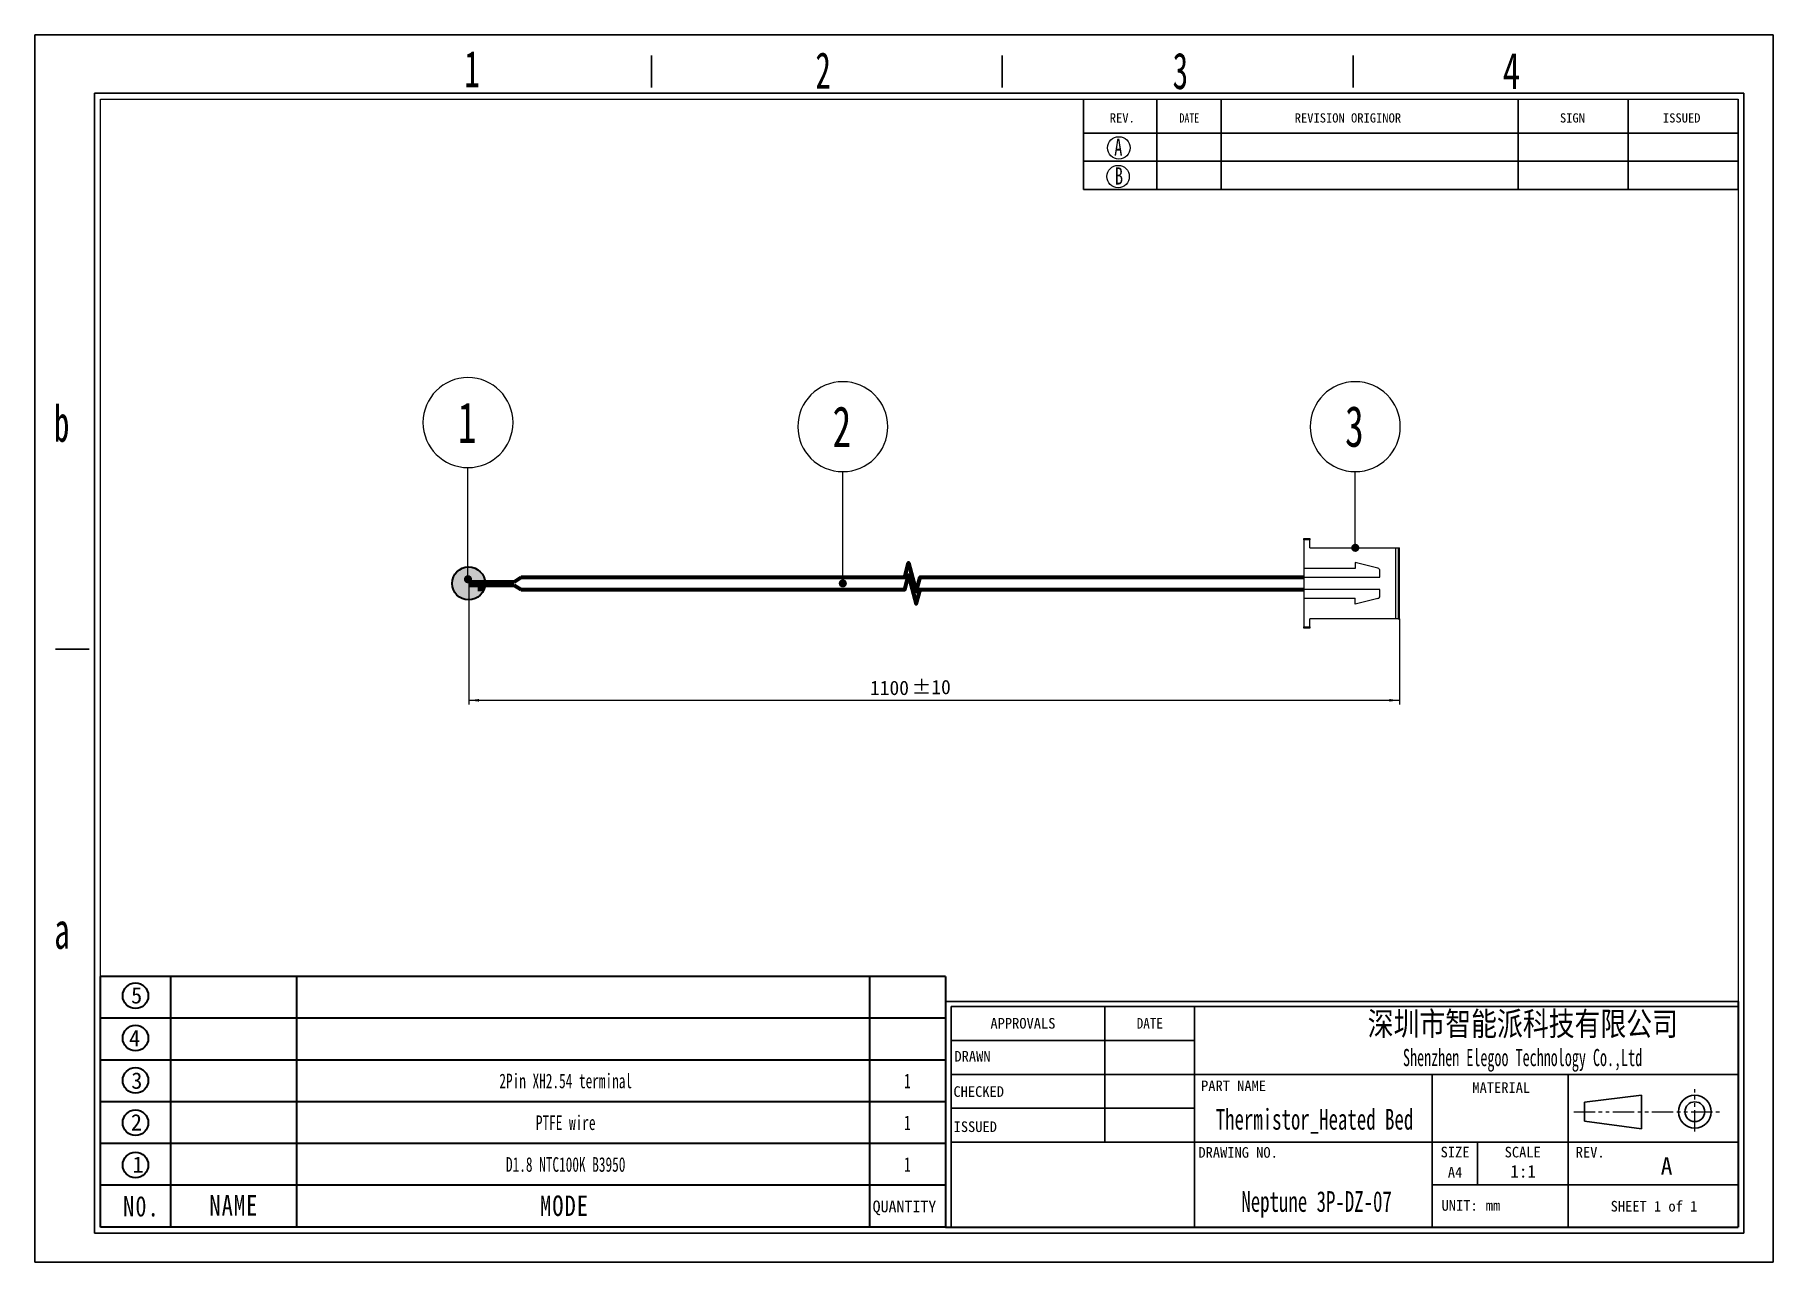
# Model space of a CAD drawing. Header units: millimetres. Extents: x 0 to 212, y 0 to 150.
import ezdxf
from ezdxf.enums import TextEntityAlignment as Align

# ---------------------------------------------------------------- set-up
doc = ezdxf.new("R2010")
doc.units = ezdxf.units.MM
doc.linetypes.add('双点画线', pattern=[22, 12, -2, 2, -2, 2, -2])
doc.linetypes.add('点画线', pattern=[18, 12, -2, 2, -2])
doc.layers.get('0').update_dxf_attribs({"lineweight": 35})
for name, color, linetype, lineweight in [('SLD-0', 179, 'Continuous', 30), ('中心线层', 1, '点画线', 18), ('尺寸线层', 3, 'Continuous', 18), ('粗实线层', 7, 'Continuous', 35), ('细实线层', 7, 'Continuous', 18)]:
    doc.layers.add(name, color=color, linetype=linetype, lineweight=lineweight)
doc.styles.add('SLDTEXTSTYLE0', font='', dxfattribs={"width": 0.7})
doc.styles.add('SLDTEXTSTYLE10', font='', dxfattribs={"width": 0.7865})
doc.styles.add('SLDTEXTSTYLE11', font='', dxfattribs={"width": 0.862222})
doc.styles.add('SLDTEXTSTYLE12', font='', dxfattribs={"width": 1.089})
doc.styles.add('SLDTEXTSTYLE13', font='', dxfattribs={"width": 0.805625})
doc.styles.add('SLDTEXTSTYLE2', font='', dxfattribs={"width": 0.469})
doc.styles.add('SLDTEXTSTYLE3', font='', dxfattribs={"width": 0.56})
doc.styles.add('SLDTEXTSTYLE4', font='', dxfattribs={"width": 0.40535})
doc.styles.add('SLDTEXTSTYLE5', font='', dxfattribs={"width": 0.7})
doc.styles.add('SLDTEXTSTYLE6', font='', dxfattribs={"width": 0.62})
doc.styles.add('SLDTEXTSTYLE7', font='', dxfattribs={"width": 0.9075})
doc.styles.add('SLDTEXTSTYLE8', font='', dxfattribs={"width": 0.484})
doc.styles.add('SLDTEXTSTYLE9', font='', dxfattribs={"width": 0.870455})
doc.styles.add('工程1', font='')
doc.styles.add('标准', font='', dxfattribs={"width": 0.667})
doc.styles.get('SLDTEXTSTYLE0').set_extended_font_data('宋体')
doc.styles.get('SLDTEXTSTYLE10').set_extended_font_data('宋体')
doc.styles.get('SLDTEXTSTYLE11').set_extended_font_data('宋体')
doc.styles.get('SLDTEXTSTYLE12').set_extended_font_data('宋体')
doc.styles.get('SLDTEXTSTYLE13').set_extended_font_data('宋体')
doc.styles.get('SLDTEXTSTYLE2').set_extended_font_data('宋体')
doc.styles.get('SLDTEXTSTYLE3').set_extended_font_data('宋体')
doc.styles.get('SLDTEXTSTYLE4').set_extended_font_data('宋体')
doc.styles.get('SLDTEXTSTYLE5').set_extended_font_data('宋体')
doc.styles.get('SLDTEXTSTYLE6').set_extended_font_data('宋体')
doc.styles.get('SLDTEXTSTYLE7').set_extended_font_data('宋体')
doc.styles.get('SLDTEXTSTYLE8').set_extended_font_data('宋体')
doc.styles.get('SLDTEXTSTYLE9').set_extended_font_data('宋体')
doc.styles.get('工程1').set_extended_font_data('宋体')
doc.styles.get('标准').set_extended_font_data('宋体')
doc.dimstyles.new('标准', dxfattribs={"dimscale": 0.5, "dimtxt": 3.5, "dimasz": 2.5, "dimexe": 1, "dimexo": 0, "dimtad": 1, "dimdsep": 46, "dimtxsty": '工程1', "dimblk": '_CAXARROW', "dimcen": 0, "dimdle": 4, "dimazin": 2, "dimtfac": 0.707107, "dimtdec": 3, "dimtmove": 2, "dimatfit": 3, "dimfxl": 1, "dimfrac": 2, "dimtolj": 1, "dimarcsym": 1})

# ---------------------------------------------------------------- blocks, each defined once
blk = doc.blocks.new('ELEGOO标题栏_1')
for p in [(133.85, 38.11), (0, 0)]:
    blk.add_line(p, (133.85, 0))
at = {"layer": 'SLD-0', "color": 0, "linetype": 'Continuous'}
for p, q in [((133.85, 38.11), (0, 38.11)), ((0, 38.11), (0, 0)), ((133.85, 37.29), (0.96, 37.29)), ((0.96, 37.29), (0.96, 0)), ((26.95, 37.29), (26.95, 14.34)), ((42.07, 37.29), (42.07, 0)), ((42.07, 31.55), (0.96, 31.55)), ((133.85, 25.81), (0.96, 25.81)), ((82.22, 25.81), (82.22, 0)), ((105.17, 0), (105.17, 25.81)), ((107.93, 21.13), (117.56, 22.32)), ((107.93, 17.89), (107.93, 21.13)), ((117.56, 16.63), (117.56, 22.32)), ((42.07, 20.08), (0.96, 20.08)), ((107.93, 17.89), (117.56, 16.63)), ((133.85, 14.34), (0.96, 14.34)), ((89.87, 14.34), (89.87, 7.17)), ((82.22, 7.17), (133.85, 7.17))]:
    blk.add_line(p, q, dxfattribs=at)
for radius in [2.77, 1.67]:
    blk.add_circle((126.54, 19.51), radius, dxfattribs=at)
at = {"layer": '中心线层', "color": 1, "linetype": '双点画线', "lineweight": 18, "ltscale": 0.3}
for p, q in [((126.54, 16.16), (126.54, 23.3)), ((106.1, 19.51), (130.7, 19.51))]:
    blk.add_line(p, q, dxfattribs=at)
at = {"layer": 'SLD-0', "color": 0}
for s, insert, char_height, width, attachment_point, style in [('{\\W1;APPROVALS}', (13.1, 35.34), 1.7927, 38.1779, 2, 'SLDTEXTSTYLE10'), ('DATE', (34.52, 35.34), 1.793, 17.8919, 2, 'SLDTEXTSTYLE7'), ('{\\W0.8;深圳市智能派科技有限公司}', (97.5, 36.37), 4, 133.1206, 2, 'SLDTEXTSTYLE0'), ('{\\W1;DRAWN}', (4.58, 29.77), 1.7927, 12.6788, 2, 'SLDTEXTSTYLE4'), ('{\\fsimsun|b1|i0|c134|p2;\\W0.6;Shenzhen Elegoo Technology Co.,Ltd}', (97.46, 30.12), 2.9104, 129.0935, 2, 'SLDTEXTSTYLE2'), ('{\\W1;CHECKED}', (5.63, 23.81), 1.7927, 17.6061, 2, 'SLDTEXTSTYLE4'), ('{\\W1;PART NAME}', (48.66, 24.78), 1.7927, 40.2352, 2, 'SLDTEXTSTYLE11'), ('{\\W1;MATERIAL}', (93.86, 24.48), 1.7927, 43.0109, 2, 'SLDTEXTSTYLE12'), ('{\\W1;ISSUED}', (5.05, 17.87), 1.7927, 14.7218, 2, 'SLDTEXTSTYLE4'), ('{\\W1;DRAWING NO.}', (49.43, 13.53), 1.7927, 46.8642, 2, 'SLDTEXTSTYLE9'), ('{\\W1;SIZE}', (86.06, 13.59), 1.793, 9.8746, 2, 'SLDTEXTSTYLE4'), ('{\\W1;SCALE}', (97.48, 13.58), 1.7927, 22.8456, 2, 'SLDTEXTSTYLE7'), ('{\\W1;REV.}', (108.87, 13.56), 1.793, 16.3741, 2, 'SLDTEXTSTYLE7'), ('{\\W1;A}', (120.78, 11.78), 2.91, 3.9348, 1, 'SLDTEXTSTYLE3'), ('{\\W1;A4}', (86.06, 10.18), 1.793, 4.9073, 2, 'SLDTEXTSTYLE4'), ('{\\W1;1:1}', (97.55, 10.49), 2.117, 7.7808, 2, 'SLDTEXTSTYLE3'), ('{\\W1;UNIT:}', (86.83, 4.57), 1.7927, 18.0042, 2, 'SLDTEXTSTYLE7'), ('{\\W1;mm}', (92.46, 4.58), 1.793, 5.0475, 2, 'SLDTEXTSTYLE8'), ('{\\W1;SHEET 1 of 1}', (119.64, 4.44), 1.7927, 47.0046, 2, 'SLDTEXTSTYLE13')]:
    blk.add_mtext(s, dxfattribs=dict(at, insert=insert, char_height=char_height, width=width, attachment_point=attachment_point, style=style))
at = {"layer": '尺寸线层', "color": 0, "style": '标准', "width": 0.667}
for tag, height, p in [('绘制者', 2, (21.79, 28.7)), ('绘图日期', 2, (34.51, 28.68)), ('审核者', 2, (21.8, 23.22)), ('审核日期', 2, (34.51, 22.95)), ('材质', 3.5, (94.1, 18.33)), ('发布者', 2, (21.79, 17.24)), ('发布日期', 2, (34.51, 17.21)), ('零件名称', 3.5, (62.32, 18.23)), ('图纸编号', 3.5, (62.68, 4.34))]:
    blk.add_attdef(tag, text='', height=height, dxfattribs=at).set_placement(p, align=Align.MIDDLE_CENTER)
blk = doc.blocks.new('更新记录栏_1')
at = {"layer": 'SLD-0', "color": 0, "linetype": 'Continuous'}
for p, q in [((-110.52, 0), (-110.52, -15.3)), ((-98.13, 0), (-98.13, -15.3)), ((-87.3, 0), (-87.3, -15.3)), ((-110.52, -5.74), (0, -5.74)), ((-110.52, -10.52), (0, -10.52)), ((-110.52, -15.3), (0, -15.3))]:
    blk.add_line(p, q, dxfattribs=at)
at = {"layer": 'SLD-0', "color": 0}
for p, q in [((-37.16, 0), (-37.16, -15.3)), ((-18.58, 0), (-18.58, -15.3))]:
    blk.add_line(p, q, dxfattribs=at)
at = {"layer": 'SLD-0', "color": 2, "lineweight": 0}
for centre in [(-104.56, -8.25), (-104.68, -13.1)]:
    blk.add_circle(centre, 1.89, dxfattribs=at)
at = {"layer": '粗实线层', "color": 0, "lineweight": 18}
for p in [(-110.52, 0), (0, -15.3)]:
    blk.add_line(p, (0, 0), dxfattribs=at)
at = {"layer": 'SLD-0', "color": 0, "attachment_point": 1, "style": 'SLDTEXTSTYLE10'}
for s, insert, char_height, width in [('{\\W1;REV.}', (-106.09, -2.41), 1.554, 12.2988), ('DATE', (-94.32, -2.41), 1.554, 13.4388), ('{\\W1;REVISION ORIGINOR}', (-74.87, -2.41), 1.5536, 57.5127), ('{\\W1;SIGN}', (-30.09, -2.41), 1.554, 12.3134), ('{\\W1;ISSUED}', (-12.7, -2.41), 1.5536, 19.59)]:
    blk.add_mtext(s, dxfattribs=dict(at, insert=insert, char_height=char_height, width=width))
at = {"layer": 'SLD-0', "color": 2, "char_height": 2.9, "attachment_point": 1, "style": 'SLDTEXTSTYLE5'}
for s, insert, width in [('A', (-105.34, -6.68), 3.5956), ('B', (-105.23, -11.54), 3.5381)]:
    blk.add_mtext(s, dxfattribs=dict(at, insert=insert, width=width))
at = {"layer": '尺寸线层', "color": 0, "style": '标准', "width": 0.667}
for tag, p in [('日期A', (-92.71, -8.13)), ('A版本更新内容', (-62.23, -8.13)), ('标记A', (-27.87, -8.13)), ('发布者A', (-9.29, -8.13)), ('日期B', (-92.71, -12.91)), ('A版本更新内容', (-62.23, -12.91)), ('标记B', (-27.87, -12.91)), ('发布者B', (-9.29, -12.91))]:
    blk.add_attdef(tag, text='', height=1.5, dxfattribs=at).set_placement(p, align=Align.MIDDLE_CENTER)
blk = doc.blocks.new('图框_1')
at = {"layer": 'SLD-0', "color": 0}
for p, q in [((0, 207.38), (293.52, 207.38)), ((0, 0), (0, 207.38)), ((293.52, 207.38), (293.52, 0)), ((293.52, 0), (0, 0))]:
    blk.add_line(p, q, dxfattribs=at)
at = {"layer": 'SLD-0', "color": 0, "linetype": 'Continuous'}
for p, q in [((104.11, 198.49), (104.11, 203.88)), ((163.36, 198.49), (163.36, 203.88)), ((222.61, 198.49), (222.61, 203.88)), ((10.1, 4.94), (10.1, 197.5)), ((10.1, 197.5), (288.58, 197.5)), ((288.58, 197.5), (288.58, 4.94)), ((9.21, 103.56), (3.48, 103.56)), ((288.58, 4.94), (10.1, 4.94))]:
    blk.add_line(p, q, dxfattribs=at)
at = {"layer": 'SLD-0', "color": 0, "lineweight": 15}
for p, q in [((11.08, 5.93), (11.08, 196.52)), ((11.08, 196.52), (287.59, 196.52)), ((287.59, 196.52), (287.59, 5.93)), ((287.59, 5.93), (11.08, 5.93))]:
    blk.add_line(p, q, dxfattribs=at)
at = {"layer": 'SLD-0', "color": 0, "char_height": 6.17, "attachment_point": 1}
for s, insert, width, style in [('1', (72.52, 204.68), 3.1728, 'SLDTEXTSTYLE6'), ('2', (131.8, 204.43), 6.4014, 'SLDTEXTSTYLE6'), ('3', (192.12, 204.37), 6.3735, 'SLDTEXTSTYLE6'), ('4', (247.85, 204.37), 7.6545, 'SLDTEXTSTYLE5'), ('b', (3.24, 144.8), 6.4386, 'SLDTEXTSTYLE6'), ('a', (3.29, 59.13), 6.3735, 'SLDTEXTSTYLE6')]:
    blk.add_mtext(s, dxfattribs=dict(at, insert=insert, width=width, style=style))
blk = doc.blocks.new('图框1_1')
at = {"layer": '粗实线层', "color": 0}
blk.add_blockref('图框_1', (0, 0), dxfattribs=at)
blk = doc.blocks.new('明细栏_1')
at = {"layer": '粗实线层', "color": 0}
for p, q in [((144.46, 42.89), (0, 42.89)), ((0, 0), (0, 42.89)), ((12, 42.89), (12, 0)), ((33.51, 42.89), (33.51, 0)), ((131.49, 42.89), (131.49, 0)), ((144.46, 42.89), (144.46, 0)), ((144.46, 35.74), (0, 35.74)), ((144.46, 28.59), (0, 28.59)), ((144.46, 21.44), (0, 21.44)), ((0, 14.3), (0, 21.44)), ((144.46, 14.3), (0, 14.3)), ((144.46, 7.17), (0, 7.17)), ((144.46, 0), (0, 0))]:
    blk.add_line(p, q, dxfattribs=at)
for centre in [(6, 39.59), (6, 32.35), (6, 25.11), (6, 17.87), (6, 10.63)]:
    blk.add_circle(centre, 2.19, dxfattribs=at)
at = {"layer": '尺寸线层', "color": 0, "char_height": 2.8, "attachment_point": 1, "line_spacing_factor": 1.15057, "style": '标准'}
for s, insert, width in [('\\T1.1;{\\fsimsun|b1|i0|c134|p2;\\W1;5}', (5.24, 41.07), 1.5173), ('\\T1.1;{\\fsimsun|b1|i0|c134|p2;\\W1;4}', (4.9, 33.74), 1.7207), ('\\T1.1;{\\fsimsun|b1|i0|c134|p2;\\W1;3}', (5.27, 26.48), 1.5173), ('\\T1.1;{\\fsimsun|b1|i0|c134|p2;\\W1;2}', (5.2, 19.34), 1.5486), ('\\T1.1;{\\fsimsun|b1|i0|c134|p2;\\W1;1}', (5.48, 12.1), 1.3013)]:
    blk.add_mtext(s, dxfattribs=dict(at, insert=insert, width=width))
at = {"layer": '尺寸线层', "color": 3, "attachment_point": 1, "line_spacing_factor": 1.15057, "style": '标准'}
for s, insert, char_height, width in [('\\T1.1;{\\fsimsun|b1|i0|c134|p2;\\W0.8;\\C0;N0.}', (3.88, 5.33), 3.5, 5.1088), ('\\T1.1;{\\fsimsun|b1|i0|c134|p2;\\W0.8;\\C0;NAME}', (18.64, 5.48), 3.5, 8.4532), ('\\T1.1;{\\fsimsun|b1|i0|c134|p2;\\W0.8;\\C0;MODE}', (75.17, 5.42), 3.5, 8.4532), ('{\\fSimSun|b1|i0|c134|p2;\\W1;\\T1;\\C0;QUANTITY}', (132.02, 4.55), 2, 11.2737)]:
    blk.add_mtext(s, dxfattribs=dict(at, insert=insert, char_height=char_height, width=width))
at = {"layer": '尺寸线层', "color": 0, "style": '标准', "width": 0.667}
for tag, p in [('名称5', (22.75, 39.31)), ('规格5', (79.55, 39.31)), ('数量5 ', (137.97, 39.31)), ('名称4', (22.75, 32.17)), ('规格4 ', (79.55, 32.17)), ('数量4', (137.97, 32.17)), ('名称3', (22.75, 25.02)), ('规格3', (79.55, 25.02)), ('数量3', (137.97, 25.02)), ('名称2', (22.75, 17.87)), ('规格2', (79.55, 17.87)), ('数量2', (137.97, 17.87)), ('名称1', (22.75, 10.73)), ('规格1', (79.55, 10.73)), ('数量1', (137.97, 10.73))]:
    blk.add_attdef(tag, text='', height=2.5, dxfattribs=at).set_placement(p, align=Align.MIDDLE_CENTER)
blk = doc.blocks.new('*X8')
at = {"layer": '细实线层', "lineweight": 18}
h = blk.add_hatch(color=0, dxfattribs=at)
edge = h.paths.add_edge_path(flags=0)
edge.add_arc((0, 0), 0.5, 0, 360)
at = {"layer": '细实线层', "color": 0}
blk.add_line((0, 0), (0, 13.66), dxfattribs=at)
for start, end in [(90, 270), (270, 90)]:
    blk.add_arc((0, 19.16), 5.5, start, end, dxfattribs=at)
at = {"layer": '细实线层', "color": 0, "lineweight": 18, "insert": (0, 19.16), "char_height": 5, "width": 3.1301, "attachment_point": 5, "line_spacing_factor": 1.15057, "style": '标准'}
blk.add_mtext('\\T1.1;2', dxfattribs=at)
blk = doc.blocks.new('*X9')
at = {"layer": '细实线层', "lineweight": 18}
h = blk.add_hatch(color=0, dxfattribs=at)
edge = h.paths.add_edge_path(flags=0)
edge.add_arc((0, 0), 0.5, 0, 360)
at = {"layer": '细实线层', "color": 0}
blk.add_line((0, 0), (0, 9.31), dxfattribs=at)
for start, end in [(90, 270), (270, 90)]:
    blk.add_arc((0, 14.81), 5.5, start, end, dxfattribs=at)
at = {"layer": '细实线层', "color": 0, "lineweight": 18, "insert": (0, 14.81), "char_height": 5, "width": 3.1301, "attachment_point": 5, "line_spacing_factor": 1.15057, "style": '标准'}
blk.add_mtext('\\T1.1;3', dxfattribs=at)
blk = doc.blocks.new('*X10')
at = {"layer": '细实线层', "lineweight": 18}
h = blk.add_hatch(color=0, dxfattribs=at)
edge = h.paths.add_edge_path(flags=0)
edge.add_arc((0, 0), 0.5, 0, 360)
at = {"layer": '细实线层', "color": 0}
blk.add_line((0, 0), (0, 13.66), dxfattribs=at)
for start, end in [(90, 270), (270, 90)]:
    blk.add_arc((0, 19.16), 5.5, start, end, dxfattribs=at)
at = {"layer": '细实线层', "color": 0, "lineweight": 18, "insert": (0, 19.16), "char_height": 5, "width": 2.8506, "attachment_point": 5, "line_spacing_factor": 1.15057, "style": '标准'}
blk.add_mtext('\\T1.1;1', dxfattribs=at)
blk = doc.blocks.new('*X12')
at = {"color": 0, "char_height": 1.75, "attachment_point": 1, "style": '工程1'}
for s, insert, width in [('1100', (102.06, 71.11), 38.4022), ('%%P10', (107.17, 71.21), 20.0223)]:
    blk.add_mtext(s, dxfattribs=dict(at, insert=insert, width=width))
blk = doc.blocks.new('*X11')
at = {"layer": '尺寸线层', "linetype": 'Continuous'}
for points in [[(53.02, 68.71), (54.27, 68.87), (54.27, 68.55)], [(166.76, 68.71), (165.51, 68.87), (165.51, 68.55)]]:
    blk.add_hatch(color=0, dxfattribs=at).paths.add_polyline_path(points, flags=0)
at = {"layer": '尺寸线层', "color": 0, "linetype": 'Continuous'}
for p, q in [((53.02, 83.21), (53.02, 68.21)), ((166.76, 78.66), (166.76, 68.21)), ((53.02, 68.71), (166.76, 68.71))]:
    blk.add_line(p, q, dxfattribs=at)
at = {"layer": '尺寸线层', "color": 0}
blk.add_blockref('*X12', (0, 0), dxfattribs=at)
blk = doc.blocks.new('_CAXARROW')
blk.add_hatch(color=0).paths.add_polyline_path([(0, 0), (-1, 0.125), (-1, -0.125)], flags=0)

msp = doc.modelspace()

# ---------------------------------------------------------------- hatches: boundary and pattern name
at = {"layer": '粗实线层'}
h = msp.add_hatch(color=0, dxfattribs=at)
edge = h.paths.add_edge_path(flags=0)
edge.add_arc((53.018, 83.008), 2.017, 174.00503, 360, ccw=False)
edge.add_arc((53.018, 83.008), 2.017, 21.82537, 174.00503, ccw=False)
edge.add_arc((53.018, 83.008), 2.017, 0, 21.82537, ccw=False)

# ---------------------------------------------------------------- linework, layer by layer
at = {"color": 7, "linetype": 'Continuous', "lineweight": 15}
for p, q in [((155.061, 88.483), (155.811, 88.483)), ((155.061, 88.333), (155.061, 88.483)), ((155.811, 88.333), (155.061, 88.333)), ((155.061, 88.333), (155.061, 84.808)), ((155.811, 88.483), (155.811, 88.333)), ((155.811, 87.358), (155.811, 88.333)), ((155.811, 87.358), (166.311, 87.358)), ((166.311, 78.658), (166.311, 87.358)), ((166.311, 87.358), (166.611, 87.358)), ((166.611, 87.358), (166.611, 78.658)), ((166.611, 87.358), (166.761, 87.358)), ((166.761, 78.658), (166.761, 87.358)), ((161.361, 85.558), (161.361, 84.808)), ((164.133, 84.865), (161.361, 85.558)), ((155.061, 84.808), (155.061, 81.208)), ((161.361, 84.808), (155.061, 84.808)), ((155.061, 83.758), (164.361, 83.758)), ((164.361, 83.758), (164.361, 84.574)), ((155.061, 81.208), (161.361, 81.208)), ((155.061, 81.208), (155.061, 77.683)), ((164.361, 82.258), (155.811, 82.258)), ((161.361, 80.458), (161.361, 81.208)), ((164.133, 81.151), (161.361, 80.458)), ((164.361, 81.442), (164.361, 82.258)), ((166.311, 78.658), (155.811, 78.658)), ((155.811, 77.683), (155.811, 78.658)), ((166.611, 78.658), (166.311, 78.658)), ((166.611, 78.658), (166.761, 78.658)), ((155.061, 77.683), (155.811, 77.683)), ((155.061, 77.533), (155.061, 77.683)), ((155.811, 77.533), (155.061, 77.533)), ((155.811, 77.683), (155.811, 77.533))]:
    msp.add_line(p, q, dxfattribs=at)
for centre, start, end in [((164.061, 84.574), 0, 75.96376), ((164.061, 81.442), 284.03624, 0)]:
    msp.add_arc(centre, 0.3, start, end, dxfattribs=at)
at = {"layer": '粗实线层', "color": 0, "lineweight": 70}
for p, q in [((53.018, 83.208), (58.591, 83.208)), ((58.591, 83.208), (59.433, 83.758)), ((53.018, 82.808), (58.591, 82.808)), ((54.89, 82.258), (54.149, 82.258)), ((58.591, 82.808), (59.433, 82.258))]:
    msp.add_line(p, q, dxfattribs=at)
at = {"layer": '粗实线层', "color": 0, "lineweight": 15}
msp.add_line((155.811, 82.258), (155.061, 82.258), dxfattribs=at)
at = {"layer": '粗实线层', "color": 0, "lineweight": 70}
for points in [[(59.433, 83.758), (106.31, 83.758), (106.778, 85.508), (107.716, 82.008), (108.185, 83.758), (155.061, 83.758)], [(59.433, 82.258), (106.31, 82.258), (106.778, 84.008), (107.716, 80.508), (108.185, 82.258), (155.061, 82.258)]]:
    msp.add_lwpolyline(points, dxfattribs=at)
at = {"layer": '粗实线层', "color": 0}
msp.add_circle((53.018, 83.008), 2.017, dxfattribs=at)

# ---------------------------------------------------------------- block references
at = {"xscale": 0.7237431733006088, "yscale": 0.7237431733006088, "zscale": 0.7237431733006088}
msp.add_blockref('ELEGOO标题栏_1', (111.268, 4.288), dxfattribs=at).add_auto_attribs({'零件名称': 'Thermistor_Heated Bed', '图纸编号': 'Neptune 3P-DZ-07'})
at = {"layer": '粗实线层', "color": 0, "xscale": 0.7237431733006088, "yscale": 0.7237431733006088, "zscale": 0.7237431733006088}
for name, p in [('图框1_1', (0, 0)), ('更新记录栏_1', (208.142, 142.228))]:
    msp.add_blockref(name, p, dxfattribs=at)
at = {"layer": '粗实线层', "color": 0, "xscale": 0.7147136243137536, "yscale": 0.7147136243137536, "zscale": 0.7147136243137536}
msp.add_blockref('明细栏_1', (8.022, 4.288), dxfattribs=at).add_auto_attribs({'规格1': 'D1.8 NTC100K B3950', '数量1': '1', '规格2': 'PTFE wire', '规格3': '2Pin XH2.54 terminal', '数量2': '1', '数量3': '1'})
at = {"layer": '细实线层'}
for name, p in [('*X10', (52.938, 83.508)), ('*X8', (98.735, 83.008)), ('*X9', (161.361, 87.358))]:
    msp.add_blockref(name, p, dxfattribs=at)

# ---------------------------------------------------------------- dimensions: what is measured, and where the dimension line sits
at = {"layer": '尺寸线层', "color": 0}
dim = msp.add_linear_dim(base=(166.761, 68.709), p1=(53.018, 83.208), p2=(166.761, 78.658), text='\\A1;1100{\\H1x;%%P10}', dimstyle='标准', override={"dimsah": 1, "dimtfac": 1, "dimtfill": 1, "dimtzin": 8}, dxfattribs=at)
dim.commit()
dim.dimension.update_dxf_attribs({"geometry": '*X11', "text_midpoint": (106.857, 68.709), "dimtype": 160})

doc.saveas('drawing.dxf')
